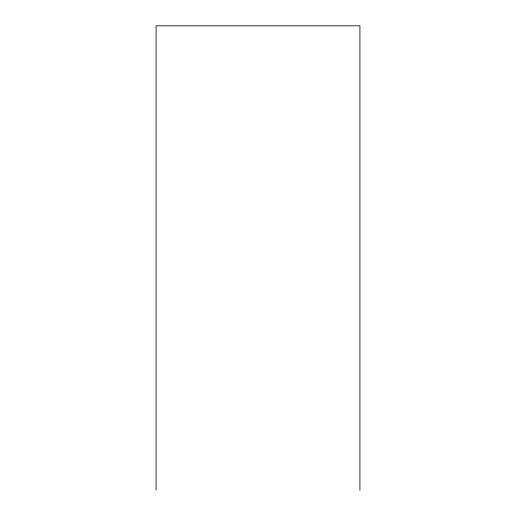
<?xml version="1.0" encoding="UTF-8"?>
<svg xmlns="http://www.w3.org/2000/svg" width="516" height="516" viewBox="0 0 516 516"><rect width="100%" height="100%" fill="white"/><g stroke="black" fill="none" stroke-linecap="round" stroke-linejoin="round"><path stroke-width="0.77" d="M359.923 490.2L359.923 25.8L156.077 25.8L156.077 490.2"/></g></svg>
